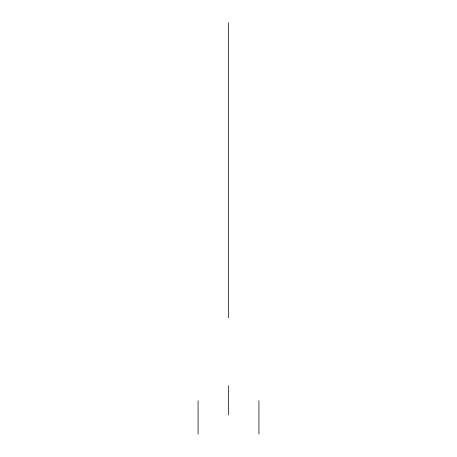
<?xml version="1.0" encoding="UTF-8"?>
<svg xmlns="http://www.w3.org/2000/svg" width="457" height="457" viewBox="0 0 457 457"><rect width="100%" height="100%" fill="white"/><g stroke="black" fill="none" stroke-linecap="round" stroke-linejoin="round"><path stroke-width="0.69" d="M258.925 400.755L258.925 434.144M228.5 22.85L228.5 317.718M228.5 385.588L228.5 415.007M198.075 400.755L198.075 434.144"/></g></svg>
